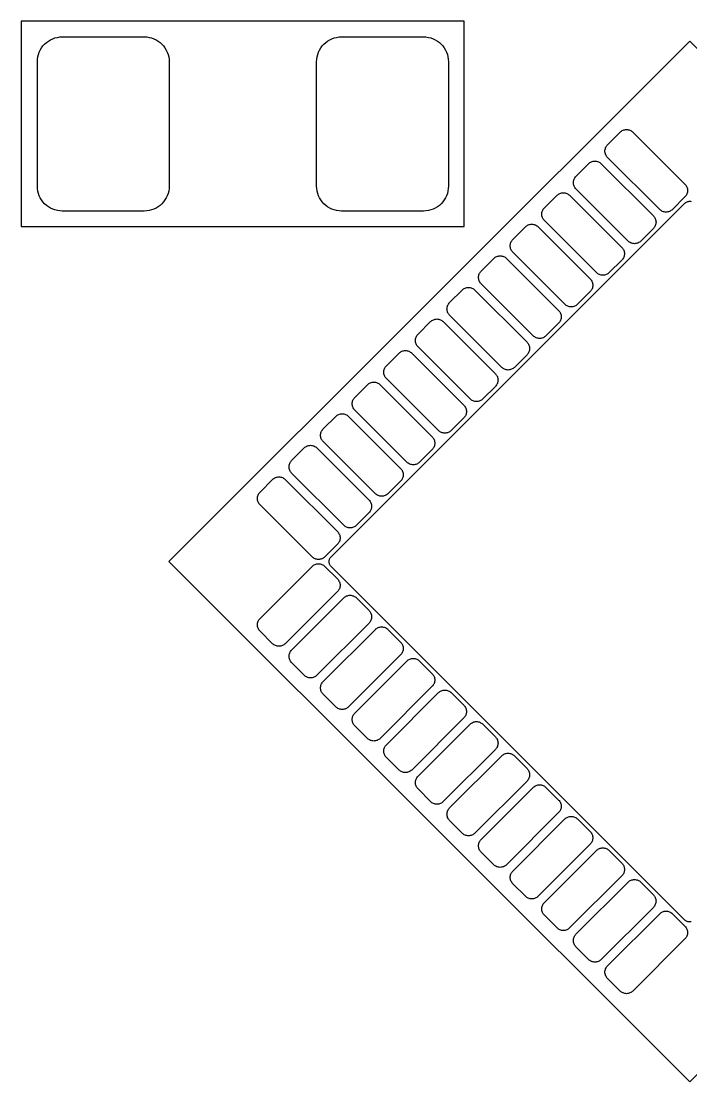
# Model space of a CAD drawing. Extents: x 0 to 143, y 0 to 190.
# Drawn here: x 68.39 to 75.89, y 136.35 to 148.22 of the extents above; entities that cross this region are included whole.
import ezdxf

# ---------------------------------------------------------------- set-up
doc = ezdxf.new("R2010")
doc.units = 0

msp = doc.modelspace()

# ---------------------------------------------------------------- linework, layer by layer
at = {"layer": 'Layer 1', "color": 7}
for points in [[(73.35266, 148.2213), (68.39458, 148.2213)], [(68.39458, 148.2213), (68.39458, 145.9226)], [(73.35266, 145.9226), (73.35266, 148.2213)], [(75.87488, 147.99778), (70.04812, 142.17102)], [(81.6991, 142.17102), (75.87488, 147.99778)], [(68.39458, 145.9226), (73.35266, 145.9226)], [(70.04812, 142.17102), (75.87488, 136.3468)], [(75.87488, 136.3468), (81.6991, 142.17102)]]:
    msp.add_lwpolyline(points, dxfattribs=at)
at = {"layer": 'Layer 1', "color": 96}
for points in [[(69.798946, 148.04477), (69.82587, 148.040706), (69.85254, 148.034102), (69.878194, 148.024704), (69.902832, 148.01302), (69.9262, 147.99905), (69.948298, 147.982794), (69.968364, 147.964506), (69.986906, 147.944186), (70.003162, 147.922342), (70.017132, 147.898974), (70.028816, 147.874082), (70.03796, 147.848428), (70.044564, 147.822012), (70.048628, 147.795088), (70.049898, 147.767656), (70.049898, 146.374212), (70.048628, 146.347034), (70.044564, 146.32011), (70.03796, 146.29344), (70.028816, 146.267786), (70.017132, 146.243148), (70.003162, 146.21978), (69.986906, 146.197682), (69.968364, 146.177616), (69.948298, 146.159074), (69.9262, 146.142818), (69.902832, 146.128848), (69.878194, 146.117164), (69.85254, 146.10802), (69.82587, 146.101416), (69.798946, 146.097352), (69.771768, 146.096082), (68.853304, 146.096082), (68.826126, 146.097352), (68.798948, 146.101416), (68.772532, 146.10802), (68.746878, 146.117164), (68.721986, 146.128848), (68.698618, 146.142818), (68.676774, 146.159074), (68.656454, 146.177616), (68.638166, 146.197682), (68.62191, 146.21978), (68.60794, 146.243148), (68.596256, 146.267786), (68.586858, 146.29344), (68.580254, 146.32011), (68.576444, 146.347034), (68.57492, 146.374212), (68.57492, 147.767656), (68.576444, 147.795088), (68.580254, 147.822012), (68.586858, 147.848428), (68.596256, 147.874082), (68.60794, 147.898974), (68.62191, 147.922342), (68.638166, 147.944186), (68.656454, 147.964506), (68.676774, 147.982794), (68.698618, 147.99905), (68.721986, 148.01302), (68.746878, 148.024704), (68.772532, 148.034102), (68.798948, 148.040706), (68.826126, 148.04477), (68.853304, 148.04604), (69.771768, 148.04604), (69.798946, 148.04477)], [(72.923908, 148.04477), (72.951086, 148.040706), (72.977502, 148.034102), (73.003156, 148.024704), (73.027794, 148.01302), (73.051416, 147.99905), (73.07326, 147.982794), (73.09358, 147.964506), (73.111868, 147.944186), (73.128124, 147.922342), (73.142094, 147.898974), (73.153778, 147.874082), (73.162922, 147.848428), (73.16978, 147.822012), (73.17359, 147.795088), (73.175114, 147.767656), (73.175114, 146.374212), (73.17359, 146.347034), (73.16978, 146.32011), (73.162922, 146.29344), (73.153778, 146.267786), (73.142094, 146.243148), (73.128124, 146.21978), (73.111868, 146.197682), (73.09358, 146.177616), (73.07326, 146.159074), (73.051416, 146.142818), (73.027794, 146.128848), (73.003156, 146.117164), (72.977502, 146.10802), (72.951086, 146.101416), (72.923908, 146.097352), (72.89673, 146.096082), (71.978266, 146.096082), (71.951088, 146.097352), (71.92391, 146.101416), (71.897494, 146.10802), (71.87184, 146.117164), (71.847202, 146.128848), (71.82358, 146.142818), (71.801736, 146.159074), (71.781416, 146.177616), (71.763128, 146.197682), (71.746872, 146.21978), (71.732902, 146.243148), (71.721218, 146.267786), (71.712074, 146.29344), (71.70547, 146.32011), (71.701406, 146.347034), (71.699882, 146.374212), (71.699882, 147.767656), (71.701406, 147.795088), (71.70547, 147.822012), (71.712074, 147.848428), (71.721218, 147.874082), (71.732902, 147.898974), (71.746872, 147.922342), (71.763128, 147.944186), (71.781416, 147.964506), (71.801736, 147.982794), (71.82358, 147.99905), (71.847202, 148.01302), (71.87184, 148.024704), (71.897494, 148.034102), (71.92391, 148.040706), (71.951088, 148.04477), (71.978266, 148.04604), (72.89673, 148.04604), (72.923908, 148.04477)]]:
    msp.add_lwpolyline(points, close=True, dxfattribs=at)
at = {"layer": 'Layer 1', "color": 16}
for points in [[(75.17765, 147.008196), (75.187302, 147.006672), (75.196954, 147.004386), (75.206098, 147.001084), (75.214988, 146.996766), (75.22337, 146.991686), (75.231244, 146.985844), (75.23861, 146.97924), (75.822048, 146.396056), (75.828652, 146.38869), (75.834494, 146.380816), (75.839574, 146.372434), (75.843638, 146.363544), (75.84694, 146.3544), (75.849226, 146.344748), (75.85075, 146.335096), (75.851258, 146.32519), (75.85075, 146.315538), (75.849226, 146.305632), (75.84694, 146.296234), (75.843638, 146.28709), (75.839574, 146.2782), (75.834494, 146.269818), (75.828652, 146.26169), (75.822048, 146.254578), (75.68057, 146.1131), (75.673204, 146.106496), (75.66533, 146.100654), (75.656948, 146.095574), (75.648058, 146.09151), (75.638914, 146.088208), (75.629262, 146.085668), (75.61961, 146.084398), (75.609958, 146.08389), (75.600052, 146.084398), (75.5904, 146.085668), (75.580748, 146.088208), (75.571604, 146.09151), (75.562714, 146.095574), (75.554332, 146.100654), (75.546458, 146.106496), (75.539092, 146.1131), (74.955654, 146.696538), (74.94905, 146.70365), (74.943208, 146.711524), (74.938382, 146.72016), (74.934064, 146.72905), (74.930762, 146.738194), (74.928476, 146.747592), (74.926952, 146.757498), (74.926444, 146.76715), (74.926952, 146.777056), (74.928476, 146.786708), (74.930762, 146.796106), (74.934064, 146.805504), (74.938382, 146.814394), (74.943208, 146.822776), (74.94905, 146.83065), (74.955654, 146.838016), (75.097132, 146.97924), (75.104498, 146.985844), (75.112372, 146.991686), (75.120754, 146.996766), (75.129644, 147.001084), (75.138788, 147.004386), (75.14844, 147.006672), (75.158092, 147.008196), (75.167998, 147.008704), (75.17765, 147.008196)], [(74.824082, 146.654628), (74.833734, 146.653104), (74.843386, 146.650818), (74.85253, 146.647516), (74.86142, 146.643198), (74.869802, 146.638118), (74.877676, 146.632276), (74.885042, 146.625672), (75.46848, 146.042488), (75.475084, 146.035122), (75.480926, 146.027248), (75.486006, 146.018866), (75.49007, 146.009976), (75.493372, 146.000832), (75.495658, 145.99118), (75.497182, 145.981528), (75.49769, 145.971622), (75.497182, 145.96197), (75.495658, 145.952064), (75.493372, 145.942666), (75.49007, 145.933522), (75.486006, 145.924632), (75.480926, 145.91625), (75.475084, 145.908376), (75.46848, 145.90101), (75.327002, 145.759532), (75.319636, 145.752928), (75.311762, 145.747086), (75.30338, 145.742006), (75.29449, 145.737942), (75.285346, 145.73464), (75.275694, 145.7321), (75.266042, 145.73083), (75.25639, 145.730322), (75.246484, 145.73083), (75.236832, 145.7321), (75.22718, 145.73464), (75.218036, 145.737942), (75.209146, 145.742006), (75.200764, 145.747086), (75.19289, 145.752928), (75.185524, 145.759532), (74.602086, 146.34297), (74.595736, 146.350082), (74.589894, 146.35821), (74.584814, 146.366592), (74.580496, 146.375482), (74.577194, 146.384626), (74.574908, 146.394024), (74.573384, 146.40393), (74.572876, 146.413582), (74.573384, 146.423488), (74.574908, 146.43314), (74.577194, 146.442792), (74.580496, 146.451936), (74.584814, 146.460826), (74.589894, 146.469208), (74.595736, 146.477082), (74.602086, 146.484448), (74.743564, 146.625672), (74.75093, 146.632276), (74.758804, 146.638118), (74.767186, 146.643198), (74.776076, 146.647516), (74.78522, 146.650818), (74.794872, 146.653104), (74.804524, 146.654628), (74.81443, 146.655136), (74.824082, 146.654628)], [(74.470514, 146.30106), (74.48042, 146.299536), (74.489818, 146.29725), (74.498962, 146.293948), (74.507852, 146.28963), (74.516234, 146.28455), (74.524108, 146.278708), (74.531474, 146.272104), (75.114912, 145.68892), (75.121516, 145.681554), (75.127358, 145.67368), (75.132438, 145.665298), (75.136502, 145.656408), (75.139804, 145.647264), (75.142344, 145.637612), (75.143614, 145.62796), (75.144122, 145.618054), (75.143614, 145.608402), (75.142344, 145.59875), (75.139804, 145.589098), (75.136502, 145.579954), (75.132438, 145.571064), (75.127358, 145.562682), (75.121516, 145.554808), (75.114912, 145.547442), (74.973434, 145.405964), (74.966068, 145.39936), (74.958194, 145.393518), (74.949812, 145.388438), (74.940922, 145.384374), (74.931778, 145.381072), (74.922126, 145.378532), (74.912474, 145.377262), (74.902822, 145.376754), (74.892916, 145.377262), (74.883264, 145.378532), (74.873612, 145.381072), (74.864468, 145.384374), (74.855578, 145.388438), (74.847196, 145.393518), (74.839322, 145.39936), (74.831956, 145.405964), (74.248772, 145.989402), (74.242168, 145.996768), (74.236326, 146.004642), (74.231246, 146.013024), (74.226928, 146.021914), (74.223626, 146.031058), (74.22134, 146.040456), (74.219816, 146.050362), (74.219308, 146.060014), (74.219816, 146.06992), (74.22134, 146.079572), (74.223626, 146.089224), (74.226928, 146.098368), (74.231246, 146.107258), (74.236326, 146.11564), (74.242168, 146.123514), (74.248772, 146.13088), (74.389996, 146.272104), (74.397362, 146.278708), (74.405236, 146.28455), (74.413618, 146.28963), (74.422508, 146.293948), (74.431652, 146.29725), (74.441304, 146.299536), (74.450956, 146.30106), (74.460862, 146.301568), (74.470514, 146.30106)], [(74.116946, 145.947492), (74.126852, 145.945968), (74.13625, 145.943682), (74.145394, 145.94038), (74.154284, 145.936062), (74.162666, 145.930982), (74.170794, 145.92514), (74.177906, 145.91879), (74.761344, 145.335352), (74.767948, 145.327986), (74.77379, 145.320112), (74.77887, 145.31173), (74.782934, 145.30284), (74.786236, 145.293696), (74.788776, 145.284044), (74.790046, 145.274392), (74.790554, 145.264486), (74.790046, 145.254834), (74.788776, 145.245182), (74.786236, 145.23553), (74.782934, 145.226386), (74.77887, 145.217496), (74.77379, 145.209114), (74.767948, 145.20124), (74.761344, 145.193874), (74.619866, 145.052396), (74.6125, 145.045792), (74.604626, 145.03995), (74.596244, 145.03487), (74.587354, 145.030806), (74.57821, 145.027504), (74.568812, 145.025218), (74.558906, 145.023694), (74.549254, 145.023186), (74.539348, 145.023694), (74.529696, 145.025218), (74.520044, 145.027504), (74.5109, 145.030806), (74.50201, 145.03487), (74.493628, 145.03995), (74.485754, 145.045792), (74.478388, 145.052396), (73.895204, 145.635834), (73.8886, 145.6432), (73.882758, 145.651074), (73.877678, 145.659456), (73.87336, 145.668346), (73.870058, 145.67749), (73.867772, 145.687142), (73.866248, 145.696794), (73.86574, 145.706446), (73.866248, 145.716352), (73.867772, 145.726004), (73.870058, 145.735656), (73.87336, 145.7448), (73.877678, 145.75369), (73.882758, 145.762072), (73.8886, 145.769946), (73.895204, 145.777312), (74.036428, 145.91879), (74.043794, 145.92514), (74.051668, 145.930982), (74.06005, 145.936062), (74.06894, 145.94038), (74.078084, 145.943682), (74.087736, 145.945968), (74.097388, 145.947492), (74.107294, 145.948), (74.116946, 145.947492)], [(73.763378, 145.593924), (73.773284, 145.5924), (73.782682, 145.590114), (73.791826, 145.586812), (73.800716, 145.582494), (73.809352, 145.577668), (73.817226, 145.571826), (73.824338, 145.565222), (74.407776, 144.981784), (74.41438, 144.974418), (74.420222, 144.966544), (74.425302, 144.958162), (74.429366, 144.949272), (74.432668, 144.940128), (74.435208, 144.930476), (74.436478, 144.920824), (74.436986, 144.910918), (74.436478, 144.901266), (74.435208, 144.891614), (74.432668, 144.881962), (74.429366, 144.872818), (74.425302, 144.863928), (74.420222, 144.855546), (74.41438, 144.847672), (74.407776, 144.840306), (74.266298, 144.698828), (74.259186, 144.692224), (74.251058, 144.686382), (74.242676, 144.681302), (74.233786, 144.677238), (74.224642, 144.673936), (74.215244, 144.67165), (74.205338, 144.670126), (74.195686, 144.669618), (74.18578, 144.670126), (74.176128, 144.67165), (74.166476, 144.673936), (74.157332, 144.677238), (74.148442, 144.681302), (74.14006, 144.686382), (74.132186, 144.692224), (74.12482, 144.698828), (73.541636, 145.282266), (73.535032, 145.289632), (73.52919, 145.297506), (73.52411, 145.305888), (73.519792, 145.314778), (73.51649, 145.323922), (73.514204, 145.333574), (73.51268, 145.343226), (73.512172, 145.352878), (73.51268, 145.362784), (73.514204, 145.372436), (73.51649, 145.382088), (73.519792, 145.391232), (73.52411, 145.400122), (73.52919, 145.408504), (73.535032, 145.416378), (73.541636, 145.423744), (73.68286, 145.565222), (73.690226, 145.571826), (73.6981, 145.577668), (73.706482, 145.582494), (73.715372, 145.586812), (73.72477, 145.590114), (73.734168, 145.5924), (73.74382, 145.593924), (73.753726, 145.594432), (73.763378, 145.593924)], [(73.40981, 145.240356), (73.419716, 145.238832), (73.429114, 145.236546), (73.438512, 145.233244), (73.447148, 145.228926), (73.455784, 145.2241), (73.463658, 145.218258), (73.47077, 145.211654), (74.054208, 144.628216), (74.060812, 144.62085), (74.066654, 144.612976), (74.071734, 144.604594), (74.075798, 144.595704), (74.0791, 144.58656), (74.08164, 144.576908), (74.08291, 144.567256), (74.083418, 144.557604), (74.08291, 144.547698), (74.08164, 144.538046), (74.0791, 144.528394), (74.075798, 144.51925), (74.071734, 144.51036), (74.066654, 144.501978), (74.060812, 144.494104), (74.054208, 144.486738), (73.91273, 144.34526), (73.905618, 144.338656), (73.897744, 144.332814), (73.889108, 144.327988), (73.880218, 144.32367), (73.871074, 144.320368), (73.861676, 144.318082), (73.85177, 144.316558), (73.842118, 144.31605), (73.832212, 144.316558), (73.82256, 144.318082), (73.813162, 144.320368), (73.803764, 144.32367), (73.794874, 144.327988), (73.786492, 144.332814), (73.778618, 144.338656), (73.771252, 144.34526), (73.188068, 144.928698), (73.181464, 144.936064), (73.175622, 144.943938), (73.170542, 144.95232), (73.166224, 144.96121), (73.162922, 144.970354), (73.160636, 144.980006), (73.159112, 144.989658), (73.158604, 144.99931), (73.159112, 145.009216), (73.160636, 145.018868), (73.162922, 145.02852), (73.166224, 145.037664), (73.170542, 145.046554), (73.175622, 145.054936), (73.181464, 145.06281), (73.188068, 145.070176), (73.329292, 145.211654), (73.336658, 145.218258), (73.344532, 145.2241), (73.352914, 145.228926), (73.361804, 145.233244), (73.371202, 145.236546), (73.3806, 145.238832), (73.390252, 145.240356), (73.400158, 145.240864), (73.40981, 145.240356)], [(73.056496, 144.886788), (73.066148, 144.885264), (73.075546, 144.882978), (73.084944, 144.879676), (73.093834, 144.875612), (73.102216, 144.870532), (73.11009, 144.86469), (73.117202, 144.858086), (73.70064, 144.274648), (73.707244, 144.267282), (73.713086, 144.259408), (73.718166, 144.251026), (73.72223, 144.242136), (73.725532, 144.232992), (73.728072, 144.22334), (73.729342, 144.213688), (73.72985, 144.204036), (73.729342, 144.19413), (73.728072, 144.184478), (73.725532, 144.174826), (73.72223, 144.165682), (73.718166, 144.156792), (73.713086, 144.14841), (73.707244, 144.140536), (73.70064, 144.13317), (73.559162, 143.991692), (73.55205, 143.985088), (73.544176, 143.979246), (73.53554, 143.97442), (73.526904, 143.970102), (73.517506, 143.9668), (73.508108, 143.964514), (73.498202, 143.96299), (73.48855, 143.962482), (73.478644, 143.96299), (73.468992, 143.964514), (73.459594, 143.9668), (73.450196, 143.970102), (73.441306, 143.97442), (73.432924, 143.979246), (73.42505, 143.985088), (73.417684, 143.991692), (72.8345, 144.57513), (72.827896, 144.582496), (72.822054, 144.59037), (72.816974, 144.598752), (72.812656, 144.607642), (72.809354, 144.616786), (72.807068, 144.626438), (72.805544, 144.63609), (72.805036, 144.645996), (72.805544, 144.655648), (72.807068, 144.6653), (72.809354, 144.674952), (72.812656, 144.684096), (72.816974, 144.692986), (72.822054, 144.701368), (72.827896, 144.709242), (72.8345, 144.716608), (72.975978, 144.858086), (72.98309, 144.86469), (72.990964, 144.870532), (72.999346, 144.875612), (73.008236, 144.879676), (73.017634, 144.882978), (73.027032, 144.885264), (73.036684, 144.886788), (73.04659, 144.887296), (73.056496, 144.886788)], [(72.702928, 144.53322), (72.71258, 144.531696), (72.721978, 144.52941), (72.731376, 144.526108), (72.740266, 144.522044), (72.748648, 144.516964), (72.756522, 144.511122), (72.763634, 144.504518), (73.347072, 143.92108), (73.353676, 143.913714), (73.359518, 143.90584), (73.364598, 143.897458), (73.368662, 143.888568), (73.371964, 143.879424), (73.374504, 143.869772), (73.375774, 143.86012), (73.376282, 143.850468), (73.375774, 143.840562), (73.374504, 143.83091), (73.371964, 143.821258), (73.368662, 143.812114), (73.364598, 143.803224), (73.359518, 143.794842), (73.353676, 143.786968), (73.347072, 143.779602), (73.205594, 143.638124), (73.198482, 143.631774), (73.190608, 143.625932), (73.182226, 143.620852), (73.173336, 143.616534), (73.163938, 143.613232), (73.15454, 143.610946), (73.144888, 143.609422), (73.134982, 143.608914), (73.125076, 143.609422), (73.115424, 143.610946), (73.106026, 143.613232), (73.096628, 143.616534), (73.087738, 143.620852), (73.079356, 143.625932), (73.071482, 143.631774), (73.06437, 143.638124), (72.480932, 144.221562), (72.474328, 144.228928), (72.468486, 144.236802), (72.463406, 144.245184), (72.459088, 144.254074), (72.455786, 144.263218), (72.4535, 144.27287), (72.451976, 144.282522), (72.451722, 144.292428), (72.451976, 144.30208), (72.4535, 144.311732), (72.455786, 144.321384), (72.459088, 144.330528), (72.463406, 144.339418), (72.468486, 144.3478), (72.474328, 144.355674), (72.480932, 144.36304), (72.62241, 144.504518), (72.629522, 144.511122), (72.637396, 144.516964), (72.645778, 144.522044), (72.654668, 144.526108), (72.664066, 144.52941), (72.673464, 144.531696), (72.683116, 144.53322), (72.693022, 144.533728), (72.702928, 144.53322)], [(72.34936, 144.179652), (72.359012, 144.178382), (72.36841, 144.175842), (72.377808, 144.17254), (72.386698, 144.168476), (72.39508, 144.163396), (72.402954, 144.157554), (72.410066, 144.15095), (72.993504, 143.567512), (73.000108, 143.560146), (73.00595, 143.552272), (73.01103, 143.54389), (73.015094, 143.535), (73.01865, 143.525856), (73.020936, 143.516458), (73.02246, 143.506552), (73.022714, 143.4969), (73.02246, 143.486994), (73.020936, 143.477342), (73.01865, 143.46769), (73.015094, 143.458546), (73.01103, 143.449656), (73.00595, 143.441274), (73.000108, 143.4334), (72.993504, 143.426034), (72.852026, 143.28481), (72.844914, 143.278206), (72.83704, 143.272364), (72.828658, 143.267284), (72.819768, 143.262966), (72.81037, 143.259664), (72.800972, 143.257378), (72.79132, 143.255854), (72.781414, 143.255346), (72.771508, 143.255854), (72.761856, 143.257378), (72.752458, 143.259664), (72.74306, 143.262966), (72.73417, 143.267284), (72.725788, 143.272364), (72.717914, 143.278206), (72.710802, 143.28481), (72.127364, 143.867994), (72.12076, 143.87536), (72.114918, 143.883234), (72.109838, 143.891616), (72.105774, 143.900506), (72.102472, 143.90965), (72.099932, 143.919302), (72.098408, 143.928954), (72.098154, 143.93886), (72.098408, 143.948512), (72.099932, 143.958164), (72.102472, 143.967816), (72.105774, 143.97696), (72.109838, 143.98585), (72.114918, 143.994232), (72.12076, 144.002106), (72.127364, 144.009472), (72.268842, 144.15095), (72.275954, 144.157554), (72.283828, 144.163396), (72.29221, 144.168476), (72.3011, 144.17254), (72.310498, 144.175842), (72.319896, 144.178382), (72.329548, 144.179652), (72.339454, 144.18016), (72.34936, 144.179652)], [(71.995792, 143.826084), (72.005444, 143.824814), (72.014842, 143.822274), (72.02424, 143.818972), (72.03313, 143.814908), (72.041512, 143.809828), (72.049386, 143.803986), (72.056752, 143.797382), (72.639936, 143.213944), (72.64654, 143.206832), (72.652382, 143.198704), (72.657462, 143.190322), (72.66178, 143.181432), (72.665082, 143.172288), (72.667368, 143.16289), (72.668892, 143.152984), (72.6694, 143.143332), (72.668892, 143.133426), (72.667368, 143.123774), (72.665082, 143.114122), (72.66178, 143.104978), (72.657462, 143.096088), (72.652382, 143.087706), (72.64654, 143.079832), (72.639936, 143.072466), (72.498458, 142.931242), (72.491346, 142.924638), (72.483472, 142.918796), (72.47509, 142.913716), (72.4662, 142.909398), (72.456802, 142.906096), (72.447404, 142.90381), (72.437752, 142.902286), (72.427846, 142.901778), (72.41794, 142.902286), (72.408288, 142.90381), (72.39889, 142.906096), (72.389492, 142.909398), (72.380602, 142.913716), (72.37222, 142.918796), (72.364346, 142.924638), (72.357234, 142.931242), (71.773796, 143.514426), (71.767192, 143.521792), (71.76135, 143.529666), (71.75627, 143.538048), (71.752206, 143.546938), (71.748904, 143.556082), (71.746364, 143.565734), (71.745094, 143.575386), (71.744586, 143.585292), (71.745094, 143.594944), (71.746364, 143.60485), (71.748904, 143.614248), (71.752206, 143.623392), (71.75627, 143.632282), (71.76135, 143.640664), (71.767192, 143.648538), (71.773796, 143.655904), (71.915274, 143.797382), (71.922386, 143.803986), (71.93026, 143.809828), (71.938896, 143.814908), (71.947532, 143.818972), (71.95693, 143.822274), (71.966328, 143.824814), (71.976234, 143.826084), (71.985886, 143.826592), (71.995792, 143.826084)], [(71.642224, 143.472516), (71.651876, 143.471246), (71.661274, 143.468706), (71.670672, 143.465404), (71.679562, 143.46134), (71.687944, 143.45626), (71.695818, 143.450418), (71.703184, 143.443814), (72.286368, 142.860376), (72.292972, 142.853264), (72.298814, 142.84539), (72.303894, 142.836754), (72.308212, 142.827864), (72.311514, 142.81872), (72.3138, 142.809322), (72.315324, 142.799416), (72.315832, 142.789764), (72.315324, 142.779858), (72.3138, 142.770206), (72.311514, 142.760808), (72.308212, 142.75141), (72.303894, 142.74252), (72.298814, 142.734138), (72.292972, 142.726264), (72.286368, 142.718898), (72.14489, 142.577674), (72.137778, 142.57107), (72.129904, 142.565228), (72.121522, 142.560148), (72.112632, 142.55583), (72.103234, 142.552528), (72.093836, 142.550242), (72.084184, 142.548718), (72.074278, 142.54821), (72.064626, 142.548718), (72.05472, 142.550242), (72.045322, 142.552528), (72.035924, 142.55583), (72.027288, 142.560148), (72.018652, 142.565228), (72.010778, 142.57107), (72.003666, 142.577674), (71.420228, 143.160858), (71.413624, 143.168224), (71.407782, 143.176098), (71.402702, 143.18448), (71.398638, 143.19337), (71.395336, 143.202514), (71.392796, 143.212166), (71.391526, 143.221818), (71.391018, 143.231724), (71.391526, 143.241376), (71.392796, 143.251282), (71.395336, 143.26068), (71.398638, 143.269824), (71.402702, 143.278714), (71.407782, 143.287096), (71.413624, 143.295224), (71.420228, 143.302336), (71.561706, 143.443814), (71.568818, 143.450418), (71.576692, 143.45626), (71.585328, 143.46134), (71.594218, 143.465404), (71.603362, 143.468706), (71.61276, 143.471246), (71.622666, 143.472516), (71.632318, 143.473024), (71.642224, 143.472516)], [(71.288656, 143.118948), (71.298308, 143.117678), (71.30796, 143.115138), (71.317104, 143.111836), (71.325994, 143.107772), (71.334376, 143.102692), (71.34225, 143.09685), (71.349616, 143.090246), (71.9328, 142.506808), (71.939404, 142.499696), (71.945246, 142.491822), (71.950326, 142.483186), (71.954644, 142.47455), (71.957946, 142.465152), (71.960232, 142.455754), (71.961756, 142.445848), (71.962264, 142.436196), (71.961756, 142.42629), (71.960232, 142.416638), (71.957946, 142.40724), (71.954644, 142.397842), (71.950326, 142.388952), (71.945246, 142.38057), (71.939404, 142.372696), (71.9328, 142.36533), (71.791576, 142.224106), (71.78421, 142.217502), (71.776336, 142.21166), (71.767954, 142.20658), (71.759064, 142.202262), (71.749666, 142.19896), (71.740268, 142.196674), (71.730616, 142.19515), (71.72071, 142.194642), (71.711058, 142.19515), (71.701152, 142.196674), (71.691754, 142.19896), (71.682356, 142.202262), (71.67372, 142.20658), (71.665084, 142.21166), (71.65721, 142.217502), (71.650098, 142.224106), (71.06666, 142.80729), (71.060056, 142.814656), (71.054214, 142.82253), (71.049134, 142.830912), (71.04507, 142.839802), (71.041768, 142.8492), (71.039228, 142.858598), (71.037958, 142.86825), (71.03745, 142.878156), (71.037958, 142.887808), (71.039228, 142.897714), (71.041768, 142.907112), (71.04507, 142.916256), (71.049134, 142.925146), (71.054214, 142.933782), (71.060056, 142.941656), (71.06666, 142.948768), (71.208138, 143.090246), (71.21525, 143.09685), (71.223124, 143.102692), (71.23176, 143.107772), (71.24065, 143.111836), (71.249794, 143.115138), (71.259192, 143.117678), (71.269098, 143.118948), (71.27875, 143.119456), (71.288656, 143.118948)], [(71.730616, 142.14689), (71.740268, 142.145366), (71.749666, 142.142826), (71.759064, 142.139524), (71.767954, 142.13546), (71.776336, 142.13038), (71.78421, 142.124538), (71.791576, 142.117934), (71.9328, 141.976456), (71.939404, 141.969344), (71.945246, 141.96147), (71.950326, 141.953088), (71.954644, 141.944198), (71.957946, 141.9348), (71.960232, 141.925402), (71.961756, 141.91575), (71.962264, 141.905844), (71.961756, 141.895938), (71.960232, 141.886286), (71.957946, 141.876888), (71.954644, 141.86749), (71.950326, 141.8586), (71.945246, 141.850218), (71.939404, 141.842344), (71.9328, 141.835232), (71.349616, 141.251794), (71.34225, 141.24519), (71.334376, 141.239348), (71.325994, 141.234268), (71.317104, 141.230204), (71.30796, 141.226902), (71.298308, 141.224362), (71.288656, 141.222838), (71.27875, 141.222584), (71.269098, 141.222838), (71.259192, 141.224362), (71.249794, 141.226902), (71.24065, 141.230204), (71.23176, 141.234268), (71.223124, 141.239348), (71.21525, 141.24519), (71.208138, 141.251794), (71.06666, 141.393272), (71.060056, 141.400384), (71.054214, 141.408258), (71.049134, 141.41664), (71.04507, 141.42553), (71.041768, 141.434928), (71.039228, 141.444326), (71.037958, 141.453978), (71.03745, 141.463884), (71.037958, 141.47379), (71.039228, 141.483442), (71.041768, 141.49284), (71.04507, 141.502238), (71.049134, 141.511128), (71.054214, 141.51951), (71.060056, 141.527384), (71.06666, 141.534496), (71.650098, 142.117934), (71.65721, 142.124538), (71.665084, 142.13038), (71.67372, 142.13546), (71.682356, 142.139524), (71.691754, 142.142826), (71.701152, 142.145366), (71.711058, 142.14689), (71.72071, 142.147144), (71.730616, 142.14689)], [(72.084184, 141.793322), (72.093836, 141.791798), (72.103234, 141.789512), (72.112632, 141.78621), (72.121522, 141.781892), (72.129904, 141.776812), (72.137778, 141.77097), (72.14489, 141.764366), (72.286368, 141.622888), (72.292972, 141.615776), (72.298814, 141.607902), (72.303894, 141.59952), (72.308212, 141.59063), (72.311514, 141.581232), (72.3138, 141.571834), (72.315324, 141.562182), (72.315832, 141.552276), (72.315324, 141.54237), (72.3138, 141.532718), (72.311514, 141.52332), (72.308212, 141.513922), (72.303894, 141.505032), (72.298814, 141.49665), (72.292972, 141.488776), (72.286368, 141.481664), (71.703184, 140.898226), (71.695818, 140.891622), (71.687944, 140.88578), (71.679562, 140.8807), (71.670672, 140.876636), (71.661274, 140.873334), (71.651876, 140.870794), (71.642224, 140.869524), (71.632318, 140.869016), (71.622666, 140.869524), (71.61276, 140.870794), (71.603362, 140.873334), (71.594218, 140.876636), (71.585328, 140.8807), (71.576692, 140.88578), (71.568818, 140.891622), (71.561706, 140.898226), (71.420228, 141.039704), (71.413624, 141.046816), (71.407782, 141.05469), (71.402702, 141.063326), (71.398638, 141.071962), (71.395336, 141.08136), (71.392796, 141.090758), (71.391526, 141.100664), (71.391018, 141.110316), (71.391526, 141.120222), (71.392796, 141.129874), (71.395336, 141.139272), (71.398638, 141.14867), (71.402702, 141.15756), (71.407782, 141.165942), (71.413624, 141.173816), (71.420228, 141.180928), (72.003666, 141.764366), (72.010778, 141.77097), (72.018652, 141.776812), (72.027288, 141.781892), (72.035924, 141.78621), (72.045322, 141.789512), (72.05472, 141.791798), (72.064626, 141.793322), (72.074278, 141.79383), (72.084184, 141.793322)], [(72.437752, 141.439754), (72.447404, 141.43823), (72.456802, 141.435944), (72.4662, 141.432642), (72.47509, 141.428324), (72.483472, 141.423244), (72.491346, 141.417402), (72.498458, 141.410798), (72.639936, 141.26932), (72.64654, 141.262208), (72.652382, 141.254334), (72.657462, 141.245952), (72.66178, 141.237062), (72.665082, 141.227664), (72.667368, 141.218266), (72.668892, 141.208614), (72.6694, 141.198708), (72.668892, 141.188802), (72.667368, 141.17915), (72.665082, 141.169752), (72.66178, 141.160354), (72.657462, 141.151464), (72.652382, 141.143082), (72.64654, 141.135208), (72.639936, 141.128096), (72.056752, 140.544658), (72.049386, 140.538054), (72.041512, 140.532212), (72.03313, 140.527132), (72.02424, 140.523068), (72.014842, 140.519766), (72.005444, 140.517226), (71.995792, 140.515956), (71.985886, 140.515448), (71.976234, 140.515956), (71.966328, 140.517226), (71.95693, 140.519766), (71.947532, 140.523068), (71.938896, 140.527132), (71.93026, 140.532212), (71.922386, 140.538054), (71.915274, 140.544658), (71.773796, 140.686136), (71.767192, 140.693248), (71.76135, 140.701122), (71.75627, 140.709758), (71.752206, 140.718394), (71.748904, 140.727792), (71.746364, 140.73719), (71.745094, 140.747096), (71.744586, 140.756748), (71.745094, 140.766654), (71.746364, 140.776306), (71.748904, 140.785704), (71.752206, 140.795102), (71.75627, 140.803992), (71.76135, 140.812374), (71.767192, 140.820248), (71.773796, 140.827614), (72.357234, 141.410798), (72.364346, 141.417402), (72.37222, 141.423244), (72.380602, 141.428324), (72.389492, 141.432642), (72.39889, 141.435944), (72.408288, 141.43823), (72.41794, 141.439754), (72.427846, 141.440262), (72.437752, 141.439754)], [(72.79132, 141.086186), (72.800972, 141.084662), (72.81037, 141.082376), (72.819768, 141.079074), (72.828658, 141.074756), (72.83704, 141.069676), (72.844914, 141.063834), (72.852026, 141.05723), (72.993504, 140.916006), (73.000108, 140.90864), (73.00595, 140.900766), (73.01103, 140.892384), (73.015094, 140.883494), (73.01865, 140.874096), (73.020936, 140.864698), (73.02246, 140.855046), (73.022714, 140.84514), (73.02246, 140.835488), (73.020936, 140.825582), (73.01865, 140.816184), (73.015094, 140.806786), (73.01103, 140.79815), (73.00595, 140.789514), (73.000108, 140.78164), (72.993504, 140.774528), (72.410066, 140.19109), (72.402954, 140.184486), (72.39508, 140.178644), (72.386698, 140.173564), (72.377808, 140.1695), (72.36841, 140.166198), (72.359012, 140.163658), (72.34936, 140.162388), (72.339454, 140.16188), (72.329548, 140.162388), (72.319896, 140.163658), (72.310498, 140.166198), (72.3011, 140.1695), (72.29221, 140.173564), (72.283828, 140.178644), (72.275954, 140.184486), (72.268842, 140.19109), (72.127364, 140.332568), (72.12076, 140.33968), (72.114918, 140.347554), (72.109838, 140.35619), (72.105774, 140.36508), (72.102472, 140.374224), (72.099932, 140.383622), (72.098408, 140.393528), (72.098154, 140.40318), (72.098408, 140.413086), (72.099932, 140.422738), (72.102472, 140.432136), (72.105774, 140.441534), (72.109838, 140.450424), (72.114918, 140.458806), (72.12076, 140.46668), (72.127364, 140.474046), (72.710802, 141.05723), (72.717914, 141.063834), (72.725788, 141.069676), (72.73417, 141.074756), (72.74306, 141.079074), (72.752458, 141.082376), (72.761856, 141.084662), (72.771508, 141.086186), (72.781414, 141.086694), (72.79132, 141.086186)], [(73.144888, 140.732618), (73.15454, 140.731094), (73.163938, 140.728808), (73.173336, 140.725506), (73.182226, 140.721188), (73.190608, 140.716108), (73.198482, 140.710266), (73.205594, 140.703662), (73.347072, 140.562438), (73.353676, 140.555072), (73.359518, 140.547198), (73.364598, 140.538816), (73.368662, 140.529926), (73.371964, 140.520528), (73.374504, 140.51113), (73.375774, 140.501478), (73.376282, 140.491572), (73.375774, 140.48192), (73.374504, 140.472014), (73.371964, 140.462616), (73.368662, 140.453472), (73.364598, 140.444582), (73.359518, 140.435946), (73.353676, 140.428072), (73.347072, 140.42096), (72.763634, 139.837522), (72.756522, 139.830918), (72.748648, 139.825076), (72.740266, 139.819996), (72.731376, 139.815932), (72.721978, 139.81263), (72.71258, 139.81009), (72.702928, 139.80882), (72.693022, 139.808312), (72.683116, 139.80882), (72.673464, 139.81009), (72.664066, 139.81263), (72.654668, 139.815932), (72.645778, 139.819996), (72.637396, 139.825076), (72.629522, 139.830918), (72.62241, 139.837522), (72.480932, 139.979), (72.474328, 139.986366), (72.468486, 139.99424), (72.463406, 140.002622), (72.459088, 140.011512), (72.455786, 140.020656), (72.4535, 140.030054), (72.451976, 140.03996), (72.451722, 140.049612), (72.451976, 140.059518), (72.4535, 140.06917), (72.455786, 140.078822), (72.459088, 140.087966), (72.463406, 140.096856), (72.468486, 140.105238), (72.474328, 140.113112), (72.480932, 140.120478), (73.06437, 140.703662), (73.071482, 140.710266), (73.079356, 140.716108), (73.087738, 140.721188), (73.096628, 140.725506), (73.106026, 140.728808), (73.115424, 140.731094), (73.125076, 140.732618), (73.134982, 140.733126), (73.144888, 140.732618)], [(73.498202, 140.37905), (73.508108, 140.377526), (73.517506, 140.37524), (73.526904, 140.371938), (73.53554, 140.36762), (73.544176, 140.36254), (73.55205, 140.356698), (73.559162, 140.350094), (73.70064, 140.20887), (73.707244, 140.201504), (73.713086, 140.19363), (73.718166, 140.185248), (73.72223, 140.176358), (73.725532, 140.167214), (73.728072, 140.157562), (73.729342, 140.14791), (73.72985, 140.138004), (73.729342, 140.128352), (73.728072, 140.118446), (73.725532, 140.109048), (73.72223, 140.099904), (73.718166, 140.091014), (73.713086, 140.082632), (73.707244, 140.074504), (73.70064, 140.067392), (73.117202, 139.483954), (73.11009, 139.47735), (73.102216, 139.471508), (73.093834, 139.466428), (73.084944, 139.462364), (73.075546, 139.459062), (73.066148, 139.456522), (73.056496, 139.455252), (73.04659, 139.454744), (73.036684, 139.455252), (73.027032, 139.456522), (73.017634, 139.459062), (73.008236, 139.462364), (72.999346, 139.466428), (72.990964, 139.471508), (72.98309, 139.47735), (72.975978, 139.483954), (72.8345, 139.625432), (72.827896, 139.632798), (72.822054, 139.640672), (72.816974, 139.649054), (72.812656, 139.657944), (72.809354, 139.667088), (72.807068, 139.67674), (72.805544, 139.686392), (72.805036, 139.696044), (72.805544, 139.70595), (72.807068, 139.715602), (72.809354, 139.725254), (72.812656, 139.734398), (72.816974, 139.743288), (72.822054, 139.75167), (72.827896, 139.759544), (72.8345, 139.76691), (73.417684, 140.350094), (73.42505, 140.356698), (73.432924, 140.36254), (73.441306, 140.36762), (73.450196, 140.371938), (73.459594, 140.37524), (73.468992, 140.377526), (73.478644, 140.37905), (73.48855, 140.379558), (73.498202, 140.37905)], [(73.85177, 140.025482), (73.861676, 140.023958), (73.871074, 140.021672), (73.880218, 140.01837), (73.889108, 140.014052), (73.897744, 140.008972), (73.905618, 140.00313), (73.91273, 139.996526), (74.054208, 139.855302), (74.060812, 139.847936), (74.066654, 139.840062), (74.071734, 139.83168), (74.075798, 139.82279), (74.0791, 139.813646), (74.08164, 139.803994), (74.08291, 139.794342), (74.083418, 139.784436), (74.08291, 139.774784), (74.08164, 139.765132), (74.0791, 139.75548), (74.075798, 139.746336), (74.071734, 139.737446), (74.066654, 139.729064), (74.060812, 139.72119), (74.054208, 139.713824), (73.47077, 139.130386), (73.463658, 139.123782), (73.455784, 139.11794), (73.447148, 139.11286), (73.438512, 139.108796), (73.429114, 139.105494), (73.419716, 139.102954), (73.40981, 139.101684), (73.400158, 139.101176), (73.390252, 139.101684), (73.3806, 139.102954), (73.371202, 139.105494), (73.361804, 139.108796), (73.352914, 139.11286), (73.344532, 139.11794), (73.336658, 139.123782), (73.329292, 139.130386), (73.188068, 139.271864), (73.181464, 139.27923), (73.175622, 139.287104), (73.170542, 139.295486), (73.166224, 139.304376), (73.162922, 139.31352), (73.160636, 139.323172), (73.159112, 139.332824), (73.158604, 139.342476), (73.159112, 139.352382), (73.160636, 139.362034), (73.162922, 139.371686), (73.166224, 139.38083), (73.170542, 139.38972), (73.175622, 139.398102), (73.181464, 139.405976), (73.188068, 139.413342), (73.771252, 139.996526), (73.778618, 140.00313), (73.786492, 140.008972), (73.794874, 140.014052), (73.803764, 140.01837), (73.813162, 140.021672), (73.82256, 140.023958), (73.832212, 140.025482), (73.842118, 140.02599), (73.85177, 140.025482)], [(74.205338, 139.671914), (74.215244, 139.67039), (74.224642, 139.668104), (74.233786, 139.664802), (74.242676, 139.660484), (74.251058, 139.655404), (74.259186, 139.649562), (74.266298, 139.643212), (74.407776, 139.501734), (74.41438, 139.494368), (74.420222, 139.486494), (74.425302, 139.478112), (74.429366, 139.469222), (74.432668, 139.460078), (74.435208, 139.450426), (74.436478, 139.440774), (74.436986, 139.430868), (74.436478, 139.421216), (74.435208, 139.411564), (74.432668, 139.401912), (74.429366, 139.392768), (74.425302, 139.383878), (74.420222, 139.375496), (74.41438, 139.367622), (74.407776, 139.360256), (73.824338, 138.776818), (73.817226, 138.770214), (73.809352, 138.764372), (73.800716, 138.759292), (73.791826, 138.755228), (73.782682, 138.751926), (73.773284, 138.74964), (73.763378, 138.748116), (73.753726, 138.747608), (73.74382, 138.748116), (73.734168, 138.74964), (73.72477, 138.751926), (73.715372, 138.755228), (73.706482, 138.759292), (73.6981, 138.764372), (73.690226, 138.770214), (73.68286, 138.776818), (73.541636, 138.918296), (73.535032, 138.925662), (73.52919, 138.933536), (73.52411, 138.941918), (73.519792, 138.950808), (73.51649, 138.959952), (73.514204, 138.969604), (73.51268, 138.979256), (73.512172, 138.988908), (73.51268, 138.998814), (73.514204, 139.008466), (73.51649, 139.018118), (73.519792, 139.027262), (73.52411, 139.036152), (73.52919, 139.044534), (73.535032, 139.052408), (73.541636, 139.059774), (74.12482, 139.643212), (74.132186, 139.649562), (74.14006, 139.655404), (74.148442, 139.660484), (74.157332, 139.664802), (74.166476, 139.668104), (74.176128, 139.67039), (74.18578, 139.671914), (74.195686, 139.672422), (74.205338, 139.671914)], [(74.558906, 139.318346), (74.568812, 139.316822), (74.57821, 139.314536), (74.587354, 139.311234), (74.596244, 139.306916), (74.604626, 139.30209), (74.6125, 139.296248), (74.619866, 139.289644), (74.761344, 139.148166), (74.767948, 139.1408), (74.77379, 139.132926), (74.77887, 139.124544), (74.782934, 139.115654), (74.786236, 139.10651), (74.788776, 139.096858), (74.790046, 139.087206), (74.790554, 139.0773), (74.790046, 139.067648), (74.788776, 139.057996), (74.786236, 139.048344), (74.782934, 139.0392), (74.77887, 139.03031), (74.77379, 139.021928), (74.767948, 139.014054), (74.761344, 139.006688), (74.177906, 138.42325), (74.170794, 138.416646), (74.162666, 138.410804), (74.154284, 138.405978), (74.145394, 138.40166), (74.13625, 138.398358), (74.126852, 138.396072), (74.116946, 138.394548), (74.107294, 138.39404), (74.097388, 138.394548), (74.087736, 138.396072), (74.078084, 138.398358), (74.06894, 138.40166), (74.06005, 138.405978), (74.051668, 138.410804), (74.043794, 138.416646), (74.036428, 138.42325), (73.895204, 138.564728), (73.8886, 138.572094), (73.882758, 138.579968), (73.877678, 138.58835), (73.87336, 138.59724), (73.870058, 138.606384), (73.867772, 138.616036), (73.866248, 138.625688), (73.86574, 138.63534), (73.866248, 138.645246), (73.867772, 138.654898), (73.870058, 138.66455), (73.87336, 138.673694), (73.877678, 138.682584), (73.882758, 138.690966), (73.8886, 138.69884), (73.895204, 138.706206), (74.478388, 139.289644), (74.485754, 139.296248), (74.493628, 139.30209), (74.50201, 139.306916), (74.5109, 139.311234), (74.520044, 139.314536), (74.529696, 139.316822), (74.539348, 139.318346), (74.549254, 139.318854), (74.558906, 139.318346)], [(74.912474, 138.964778), (74.922126, 138.963254), (74.931778, 138.960968), (74.940922, 138.957666), (74.949812, 138.953348), (74.958194, 138.948522), (74.966068, 138.94268), (74.973434, 138.936076), (75.114912, 138.794598), (75.121516, 138.787232), (75.127358, 138.779358), (75.132438, 138.770976), (75.136502, 138.762086), (75.139804, 138.752942), (75.142344, 138.74329), (75.143614, 138.733638), (75.144122, 138.723732), (75.143614, 138.71408), (75.142344, 138.704428), (75.139804, 138.694776), (75.136502, 138.685632), (75.132438, 138.676742), (75.127358, 138.66836), (75.121516, 138.660486), (75.114912, 138.65312), (74.531474, 138.069682), (74.524108, 138.063078), (74.516234, 138.057236), (74.507852, 138.05241), (74.498962, 138.048092), (74.489818, 138.04479), (74.48042, 138.042504), (74.470514, 138.04098), (74.460862, 138.040472), (74.450956, 138.04098), (74.441304, 138.042504), (74.431652, 138.04479), (74.422508, 138.048092), (74.413618, 138.05241), (74.405236, 138.057236), (74.397362, 138.063078), (74.389996, 138.069682), (74.248772, 138.21116), (74.242168, 138.218526), (74.236326, 138.2264), (74.231246, 138.234782), (74.226928, 138.243672), (74.223626, 138.252816), (74.22134, 138.262468), (74.219816, 138.27212), (74.219308, 138.282026), (74.219816, 138.291678), (74.22134, 138.30133), (74.223626, 138.310982), (74.226928, 138.320126), (74.231246, 138.329016), (74.236326, 138.337398), (74.242168, 138.345272), (74.248772, 138.352638), (74.831956, 138.936076), (74.839322, 138.94268), (74.847196, 138.948522), (74.855578, 138.953348), (74.864468, 138.957666), (74.873612, 138.960968), (74.883264, 138.963254), (74.892916, 138.964778), (74.902822, 138.965286), (74.912474, 138.964778)], [(75.266042, 138.61121), (75.275694, 138.609686), (75.285346, 138.6074), (75.29449, 138.604098), (75.30338, 138.600034), (75.311762, 138.594954), (75.319636, 138.589112), (75.327002, 138.582508), (75.46848, 138.44103), (75.475084, 138.433664), (75.480926, 138.42579), (75.486006, 138.417408), (75.49007, 138.408518), (75.493372, 138.399374), (75.495658, 138.389722), (75.497182, 138.38007), (75.49769, 138.370418), (75.497182, 138.360512), (75.495658, 138.35086), (75.493372, 138.341208), (75.49007, 138.332064), (75.486006, 138.323174), (75.480926, 138.314792), (75.475084, 138.306918), (75.46848, 138.299552), (74.885042, 137.716114), (74.877676, 137.70951), (74.869802, 137.703668), (74.86142, 137.698842), (74.85253, 137.694524), (74.843386, 137.691222), (74.833734, 137.688936), (74.824082, 137.687412), (74.81443, 137.686904), (74.804524, 137.687412), (74.794872, 137.688936), (74.78522, 137.691222), (74.776076, 137.694524), (74.767186, 137.698842), (74.758804, 137.703668), (74.75093, 137.70951), (74.743564, 137.716114), (74.602086, 137.857592), (74.595736, 137.864958), (74.589894, 137.872832), (74.584814, 137.881214), (74.580496, 137.890104), (74.577194, 137.899248), (74.574908, 137.9089), (74.573384, 137.918552), (74.572876, 137.928458), (74.573384, 137.93811), (74.574908, 137.947762), (74.577194, 137.957414), (74.580496, 137.966558), (74.584814, 137.975448), (74.589894, 137.98383), (74.595736, 137.991704), (74.602086, 137.99907), (75.185524, 138.582508), (75.19289, 138.589112), (75.200764, 138.594954), (75.209146, 138.600034), (75.218036, 138.604098), (75.22718, 138.6074), (75.236832, 138.609686), (75.246484, 138.61121), (75.25639, 138.611718), (75.266042, 138.61121)], [(75.61961, 138.257642), (75.629262, 138.256372), (75.638914, 138.253832), (75.648058, 138.25053), (75.656948, 138.246466), (75.66533, 138.241386), (75.673204, 138.235544), (75.68057, 138.22894), (75.822048, 138.087462), (75.828652, 138.080096), (75.834494, 138.072222), (75.839574, 138.06384), (75.843638, 138.05495), (75.84694, 138.045806), (75.849226, 138.036154), (75.85075, 138.026502), (75.851258, 138.01685), (75.85075, 138.006944), (75.849226, 137.997292), (75.84694, 137.98764), (75.843638, 137.978496), (75.839574, 137.969606), (75.834494, 137.961224), (75.828652, 137.95335), (75.822048, 137.945984), (75.23861, 137.3628), (75.231244, 137.356196), (75.22337, 137.350354), (75.214988, 137.345274), (75.206098, 137.340956), (75.196954, 137.337654), (75.187302, 137.335368), (75.17765, 137.333844), (75.167998, 137.333336), (75.158092, 137.333844), (75.14844, 137.335368), (75.138788, 137.337654), (75.129644, 137.340956), (75.120754, 137.345274), (75.112372, 137.350354), (75.104498, 137.356196), (75.097132, 137.3628), (74.955654, 137.504024), (74.94905, 137.51139), (74.943208, 137.519264), (74.938382, 137.527646), (74.934064, 137.536536), (74.930762, 137.54568), (74.928476, 137.555332), (74.926952, 137.564984), (74.926444, 137.57489), (74.926952, 137.584542), (74.928476, 137.594194), (74.930762, 137.603846), (74.934064, 137.61299), (74.938382, 137.62188), (74.943208, 137.630262), (74.94905, 137.638136), (74.955654, 137.645502), (75.539092, 138.22894), (75.546458, 138.235544), (75.554332, 138.241386), (75.562714, 138.246466), (75.571604, 138.25053), (75.580748, 138.253832), (75.5904, 138.256372), (75.600052, 138.257642), (75.609958, 138.25815), (75.61961, 138.257642)]]:
    msp.add_lwpolyline(points, close=True, dxfattribs=at)
msp.add_lwpolyline([(75.889612, 138.137754), (75.882246, 138.136484), (75.87488, 138.13623), (75.867768, 138.136484), (75.860402, 138.137754), (75.85329, 138.139532), (75.846178, 138.141818), (75.839574, 138.14512), (75.833224, 138.14893), (75.827382, 138.153248), (75.822048, 138.158074), (71.862188, 142.117934), (71.857108, 142.123522), (71.85279, 142.129364), (71.84898, 142.135714), (71.845932, 142.142318), (71.843392, 142.149176), (71.841614, 142.156288), (71.840598, 142.163654), (71.84009, 142.17102), (71.840598, 142.178386), (71.841614, 142.185752), (71.843392, 142.192864), (71.845932, 142.199722), (71.84898, 142.206326), (71.85279, 142.212676), (71.857108, 142.218518), (71.862188, 142.224106), (75.822048, 146.183712), (75.827382, 146.188792), (75.833224, 146.19311), (75.839574, 146.19692), (75.846178, 146.199968), (75.85329, 146.202508), (75.860402, 146.204286), (75.867768, 146.205556), (75.87488, 146.20581), (75.882246, 146.205556), (75.882246, 146.205556), (75.889612, 146.204286)], dxfattribs=at)

doc.saveas('drawing.dxf')
